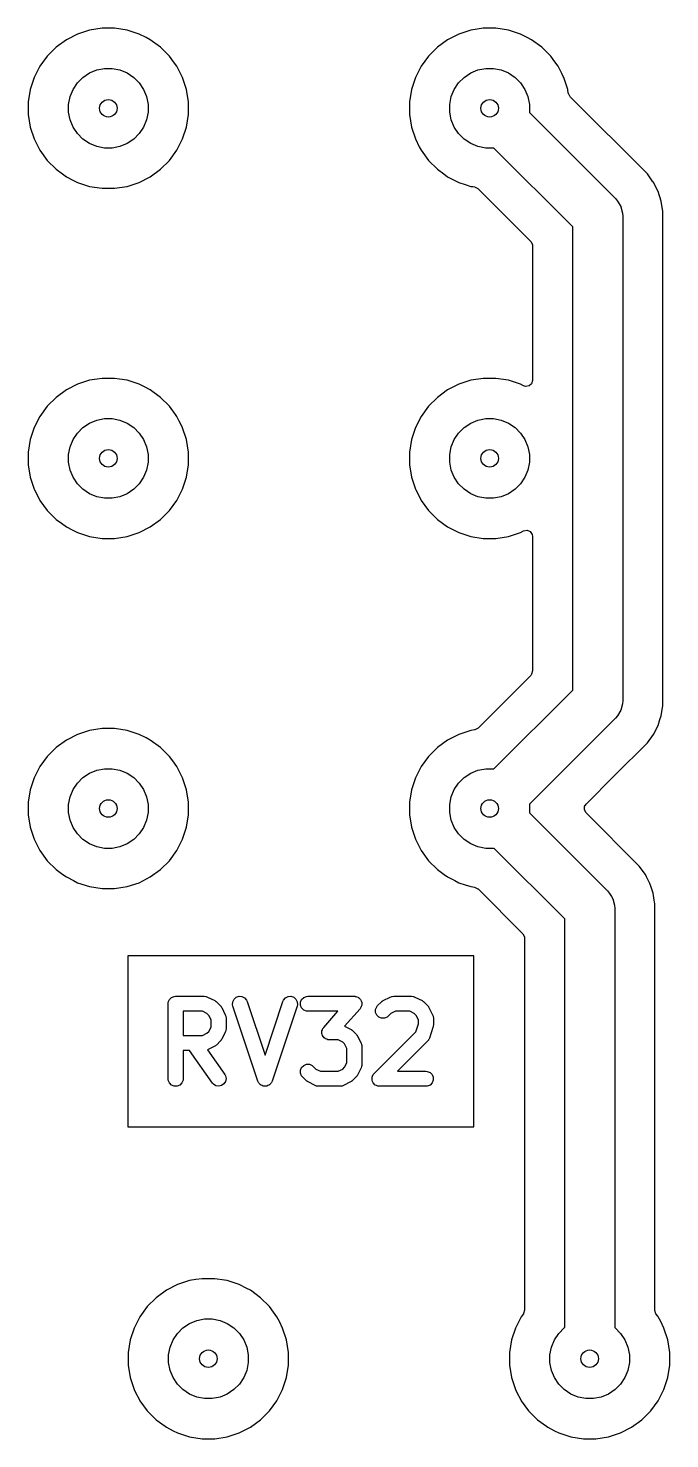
# Model space of a CAD drawing. Extents: x 20 to 124, y -124 to -20.
# Drawn here: x 47.59 to 60.41, y -77.85 to -49.65 of the extents above; entities that cross this region are included whole.
import ezdxf

# ---------------------------------------------------------------- set-up
doc = ezdxf.new("R2010")
doc.units = 0
doc.layers.add('BLACK', color=7, linetype='CONTINUOUS')
doc.layers.add('WHITE', color=7, linetype='CONTINUOUS')

msp = doc.modelspace()

# ---------------------------------------------------------------- linework, layer by layer
at = {"layer": 'BLACK', "linetype": 'CONTINUOUS'}
for p, q in [((48.351151, -49.881132), (48.14735, -50.029201)), ((48.575616, -49.76676), (48.351151, -49.881132)), ((48.815214, -49.68891), (48.575616, -49.76676)), ((48.939626, -49.669205), (48.815214, -49.68891)), ((49.064038, -49.6495), (48.939626, -49.669205)), ((49.315962, -49.6495), (49.064038, -49.6495)), ((49.564779, -49.688909), (49.315962, -49.6495)), ((49.564785, -49.68891), (49.564779, -49.688909)), ((49.804383, -49.76676), (49.564785, -49.68891)), ((49.943507, -49.837648), (49.804383, -49.76676)), ((50.028845, -49.88113), (49.943507, -49.837648)), ((50.028847, -49.881131), (50.028845, -49.88113)), ((50.028848, -49.881132), (50.028847, -49.881131)), ((50.232649, -50.029201), (50.028848, -49.881132)), ((55.971151, -49.881132), (55.76735, -50.029201)), ((56.195616, -49.76676), (55.971151, -49.881132)), ((56.435214, -49.68891), (56.195616, -49.76676)), ((56.559626, -49.669205), (56.435214, -49.68891)), ((56.684038, -49.6495), (56.559626, -49.669205)), ((56.935962, -49.6495), (56.684038, -49.6495)), ((57.184779, -49.688909), (56.935962, -49.6495)), ((57.184785, -49.68891), (57.184779, -49.688909)), ((57.424383, -49.76676), (57.184785, -49.68891)), ((57.563507, -49.837648), (57.424383, -49.76676)), ((57.648845, -49.88113), (57.563507, -49.837648)), ((57.648847, -49.881131), (57.648845, -49.88113)), ((57.648848, -49.881132), (57.648847, -49.881131)), ((57.852649, -50.029201), (57.648848, -49.881132)), ((48.147345, -50.029205), (47.969205, -50.207345)), ((48.14735, -50.029201), (48.147345, -50.029205)), ((50.232654, -50.029205), (50.232649, -50.029201)), ((50.410794, -50.207345), (50.232654, -50.029205)), ((55.767345, -50.029205), (55.589205, -50.207345)), ((55.76735, -50.029201), (55.767345, -50.029205)), ((57.852654, -50.029205), (57.852649, -50.029201)), ((58.030794, -50.207345), (57.852654, -50.029205)), ((47.821132, -50.411151), (47.70676, -50.635616)), ((47.969201, -50.20735), (47.821132, -50.411151)), ((47.969205, -50.207345), (47.969201, -50.20735)), ((48.957772, -50.484448), (49.111586, -50.453852)), ((49.111586, -50.453852), (49.268414, -50.453852)), ((49.268414, -50.453852), (49.422228, -50.484448)), ((50.410798, -50.20735), (50.410794, -50.207345)), ((50.493025, -50.320527), (50.410798, -50.20735)), ((50.55887, -50.411155), (50.493025, -50.320527)), ((50.631747, -50.554184), (50.55887, -50.411155)), ((55.441132, -50.411151), (55.32676, -50.635616)), ((55.589201, -50.20735), (55.441132, -50.411151)), ((55.589205, -50.207345), (55.589201, -50.20735)), ((56.577772, -50.484448), (56.731586, -50.453852)), ((56.731586, -50.453852), (56.888414, -50.453852)), ((56.888414, -50.453852), (57.042228, -50.484448)), ((58.030798, -50.20735), (58.030794, -50.207345)), ((58.113025, -50.320527), (58.030798, -50.20735)), ((58.17887, -50.411155), (58.113025, -50.320527)), ((58.251747, -50.554184), (58.17887, -50.411155)), ((47.70676, -50.635616), (47.62891, -50.875214)), ((48.484463, -50.872883), (48.571592, -50.742485)), ((48.571592, -50.742485), (48.682485, -50.631592)), ((48.682485, -50.631592), (48.812883, -50.544463)), ((48.812883, -50.544463), (48.957772, -50.484448)), ((49.422228, -50.484448), (49.567117, -50.544463)), ((49.567117, -50.544463), (49.697515, -50.631592)), ((49.697515, -50.631592), (49.808408, -50.742485)), ((49.808408, -50.742485), (49.895537, -50.872883)), ((50.673239, -50.635616), (50.631747, -50.554184)), ((50.673239, -50.635618), (50.673239, -50.635616)), ((50.673241, -50.635621), (50.673239, -50.635618)), ((50.75109, -50.875215), (50.673241, -50.635621)), ((55.32676, -50.635616), (55.24891, -50.875214)), ((56.104463, -50.872883), (56.191592, -50.742485)), ((56.191592, -50.742485), (56.302485, -50.631592)), ((56.302485, -50.631592), (56.432883, -50.544463)), ((56.432883, -50.544463), (56.577772, -50.484448)), ((57.042228, -50.484448), (57.187117, -50.544463)), ((57.187117, -50.544463), (57.317515, -50.631592)), ((57.317515, -50.631592), (57.428408, -50.742485)), ((57.428408, -50.742485), (57.515537, -50.872883)), ((58.28103, -50.611655), (58.251747, -50.554184)), ((58.293239, -50.635616), (58.28103, -50.611655)), ((58.293239, -50.635618), (58.293239, -50.635616)), ((58.293241, -50.635621), (58.293239, -50.635618)), ((58.324959, -50.733239), (58.293241, -50.635621)), ((58.37109, -50.875214), (58.324959, -50.733239)), ((47.62891, -50.875214), (47.5895, -51.124038)), ((48.393852, -51.171586), (48.424448, -51.017772)), ((48.424448, -51.017772), (48.484463, -50.872883)), ((49.895537, -50.872883), (49.955552, -51.017772)), ((49.955552, -51.017772), (49.986148, -51.171586)), ((50.7905, -51.124038), (50.75109, -50.875215)), ((55.24891, -50.875214), (55.2095, -51.124038)), ((56.013852, -51.171586), (56.044448, -51.017772)), ((56.044448, -51.017772), (56.104463, -50.872883)), ((57.515537, -50.872883), (57.575552, -51.017772)), ((57.575552, -51.017772), (57.606148, -51.171586)), ((58.382983, -50.950306), (58.37109, -50.875214)), ((58.38429, -50.957267), (58.382983, -50.950306)), ((58.417775, -51.01859), (58.38429, -50.957267)), ((59.962471, -52.563286), (58.417775, -51.01859)), ((47.5895, -51.124038), (47.5895, -51.375961)), ((48.393852, -51.328414), (48.393852, -51.171586)), ((49.986148, -51.171586), (49.986148, -51.328414)), ((50.7905, -51.375962), (50.7905, -51.124038)), ((55.2095, -51.124038), (55.2095, -51.375961)), ((56.013852, -51.328414), (56.013852, -51.171586)), ((57.606148, -51.171586), (57.606148, -51.328414)), ((47.5895, -51.375961), (47.62891, -51.624785)), ((48.424448, -51.482228), (48.393852, -51.328414)), ((48.484463, -51.627117), (48.424448, -51.482228)), ((49.955552, -51.482228), (49.895537, -51.627117)), ((49.986148, -51.328414), (49.955552, -51.482228)), ((50.75109, -51.624785), (50.7905, -51.375962)), ((55.2095, -51.375961), (55.24891, -51.624785)), ((56.044448, -51.482228), (56.013852, -51.328414)), ((56.104463, -51.627117), (56.044448, -51.482228)), ((57.606148, -51.328414), (57.604384, -51.337278)), ((57.604384, -51.337278), (59.324053, -53.056946)), ((47.62891, -51.624785), (47.70676, -51.864383)), ((47.70676, -51.864383), (47.785413, -52.018747)), ((48.571592, -51.757515), (48.484463, -51.627117)), ((48.682485, -51.868408), (48.571592, -51.757515)), ((48.812883, -51.955537), (48.682485, -51.868408)), ((49.697515, -51.868408), (49.567117, -51.955537)), ((49.808408, -51.757515), (49.697515, -51.868408)), ((49.895537, -51.627117), (49.808408, -51.757515)), ((50.55887, -52.088845), (50.673241, -51.864379)), ((50.673241, -51.864379), (50.75109, -51.624785)), ((55.24891, -51.624785), (55.32676, -51.864383)), ((55.32676, -51.864383), (55.405413, -52.018747)), ((56.191592, -51.757515), (56.104463, -51.627117)), ((56.302485, -51.868408), (56.191592, -51.757515)), ((56.432883, -51.955537), (56.302485, -51.868408)), ((47.785413, -52.018747), (47.820395, -52.087403)), ((47.820395, -52.087403), (47.821132, -52.088848)), ((47.821132, -52.088848), (47.969201, -52.292649)), ((48.957772, -52.015552), (48.812883, -51.955537)), ((49.111586, -52.046148), (48.957772, -52.015552)), ((49.268414, -52.046148), (49.111586, -52.046148)), ((49.422228, -52.015552), (49.268414, -52.046148)), ((49.567117, -51.955537), (49.422228, -52.015552)), ((50.410793, -52.292656), (50.55887, -52.088845)), ((55.405413, -52.018747), (55.440395, -52.087403)), ((55.440395, -52.087403), (55.441132, -52.088848)), ((55.441132, -52.088848), (55.589201, -52.292649)), ((56.577772, -52.015552), (56.432883, -51.955537)), ((56.731586, -52.046148), (56.577772, -52.015552)), ((56.888414, -52.046148), (56.731586, -52.046148)), ((56.897278, -52.044384), (56.888414, -52.046148)), ((58.4705, -53.617606), (56.897278, -52.044384)), ((47.969201, -52.292649), (47.969205, -52.292654)), ((47.969205, -52.292654), (48.147345, -52.470794)), ((50.232656, -52.470793), (50.410793, -52.292656)), ((55.589201, -52.292649), (55.589205, -52.292654)), ((55.589205, -52.292654), (55.767345, -52.470794)), ((48.147345, -52.470794), (48.14735, -52.470798)), ((48.14735, -52.470798), (48.274643, -52.563281)), ((48.274643, -52.563281), (48.351155, -52.61887)), ((48.351155, -52.61887), (48.494184, -52.691747)), ((48.494184, -52.691747), (48.575616, -52.733239)), ((48.575616, -52.733239), (48.575618, -52.733239)), ((48.575618, -52.733239), (48.575621, -52.733241)), ((48.575621, -52.733241), (48.815215, -52.81109)), ((49.564785, -52.81109), (49.804379, -52.733241)), ((49.804379, -52.733241), (50.028845, -52.61887)), ((50.028845, -52.61887), (50.232656, -52.470793)), ((55.767345, -52.470794), (55.76735, -52.470798)), ((55.76735, -52.470798), (55.894643, -52.563281)), ((55.894643, -52.563281), (55.971155, -52.61887)), ((55.971155, -52.61887), (56.114184, -52.691747)), ((56.114184, -52.691747), (56.195616, -52.733239)), ((56.195616, -52.733239), (56.195618, -52.733239)), ((56.195618, -52.733239), (56.195621, -52.733241)), ((56.195621, -52.733241), (56.324049, -52.77497)), ((60.075056, -52.718249), (59.962471, -52.563286)), ((60.082787, -52.72889), (60.075056, -52.718249)), ((60.12467, -52.81109), (60.082787, -52.72889)), ((48.815215, -52.81109), (49.064038, -52.8505)), ((49.064038, -52.8505), (49.064039, -52.8505)), ((49.064039, -52.8505), (49.315961, -52.8505)), ((49.315961, -52.8505), (49.315962, -52.8505)), ((49.315962, -52.8505), (49.564785, -52.81109)), ((56.324049, -52.77497), (56.435214, -52.81109)), ((56.435214, -52.81109), (56.474439, -52.817302)), ((56.474439, -52.817302), (56.510306, -52.822983)), ((56.510306, -52.822983), (56.573441, -52.852912)), ((56.573441, -52.852912), (56.57859, -52.857775)), ((56.57859, -52.857775), (57.633681, -53.912866)), ((60.175718, -52.911276), (60.12467, -52.81109)), ((60.238977, -53.105965), (60.175718, -52.911276)), ((59.324053, -53.056946), (59.367168, -53.10611)), ((59.367168, -53.10611), (59.367177, -53.106119)), ((59.367177, -53.106119), (59.43091, -53.216508)), ((59.43091, -53.216508), (59.43244, -53.219158)), ((59.43244, -53.219158), (59.466223, -53.345237)), ((60.265399, -53.272785), (60.238977, -53.105965)), ((60.271, -53.308148), (60.265399, -53.272785)), ((59.466223, -53.345237), (59.466223, -53.345252)), ((59.466223, -53.345252), (59.4705, -53.4105)), ((59.4705, -53.4105), (59.4705, -63.0895)), ((60.271, -55.161655), (60.271, -53.308148)), ((58.4705, -62.882393), (58.4705, -53.617606)), ((57.633681, -53.912866), (57.667166, -53.974189)), ((57.667166, -53.974189), (57.67, -54.000547)), ((57.67, -54.000547), (57.67, -56.689559)), ((60.271, -55.611655), (60.271, -55.161655)), ((60.271, -58.124038), (60.271, -55.611655)), ((48.968076, -56.664699), (48.815214, -56.68891)), ((49.064038, -56.6495), (48.968076, -56.664699)), ((49.315962, -56.6495), (49.064038, -56.6495)), ((49.41193, -56.6647), (49.315962, -56.6495)), ((49.564785, -56.68891), (49.41193, -56.6647)), ((56.588076, -56.664699), (56.435214, -56.68891)), ((56.684038, -56.6495), (56.588076, -56.664699)), ((56.935962, -56.6495), (56.684038, -56.6495)), ((57.184785, -56.68891), (56.935962, -56.6495)), ((48.351151, -56.881132), (48.14735, -57.029201)), ((48.575616, -56.76676), (48.351151, -56.881132)), ((48.815214, -56.68891), (48.575616, -56.76676)), ((49.804383, -56.76676), (49.564785, -56.68891)), ((49.913418, -56.822317), (49.804383, -56.76676)), ((50.028845, -56.88113), (49.913418, -56.822317)), ((50.028847, -56.881131), (50.028845, -56.88113)), ((50.028848, -56.881132), (50.028847, -56.881131)), ((50.232649, -57.029201), (50.028848, -56.881132)), ((55.971151, -56.881132), (55.76735, -57.029201)), ((56.195616, -56.76676), (55.971151, -56.881132)), ((56.435214, -56.68891), (56.195616, -56.76676)), ((57.424379, -56.766759), (57.184785, -56.68891)), ((57.424382, -56.76676), (57.424379, -56.766759)), ((57.424383, -56.766761), (57.424382, -56.76676)), ((57.489705, -56.800044), (57.424383, -56.766761)), ((57.528353, -56.812297), (57.489705, -56.800044)), ((57.597511, -56.802353), (57.528353, -56.812297)), ((57.650315, -56.756598), (57.597511, -56.802353)), ((57.67, -56.689559), (57.650315, -56.756598)), ((47.969201, -57.20735), (47.821132, -57.411151)), ((47.969205, -57.207345), (47.969201, -57.20735)), ((48.147345, -57.029205), (47.969205, -57.207345)), ((48.14735, -57.029201), (48.147345, -57.029205)), ((50.232654, -57.029205), (50.232649, -57.029201)), ((50.410794, -57.207345), (50.232654, -57.029205)), ((50.410798, -57.20735), (50.410794, -57.207345)), ((50.530934, -57.372704), (50.410798, -57.20735)), ((55.589201, -57.20735), (55.441132, -57.411151)), ((55.589205, -57.207345), (55.589201, -57.20735)), ((55.767345, -57.029205), (55.589205, -57.207345)), ((55.76735, -57.029201), (55.767345, -57.029205)), ((47.821132, -57.411151), (47.70676, -57.635616)), ((48.812883, -57.544463), (48.957772, -57.484448)), ((48.957772, -57.484448), (49.111586, -57.453852)), ((49.111586, -57.453852), (49.268414, -57.453852)), ((49.268414, -57.453852), (49.422228, -57.484448)), ((49.422228, -57.484448), (49.567117, -57.544463)), ((50.55887, -57.411155), (50.530934, -57.372704)), ((50.608693, -57.508939), (50.55887, -57.411155)), ((50.673239, -57.635616), (50.608693, -57.508939)), ((55.441132, -57.411151), (55.32676, -57.635616)), ((56.432883, -57.544463), (56.577772, -57.484448)), ((56.577772, -57.484448), (56.731586, -57.453852)), ((56.731586, -57.453852), (56.888414, -57.453852)), ((56.888414, -57.453852), (57.042228, -57.484448)), ((57.042228, -57.484448), (57.187117, -57.544463)), ((47.70676, -57.635616), (47.62891, -57.875214)), ((48.484463, -57.872883), (48.571592, -57.742485)), ((48.571592, -57.742485), (48.682485, -57.631592)), ((48.682485, -57.631592), (48.812883, -57.544463)), ((49.567117, -57.544463), (49.697515, -57.631592)), ((49.697515, -57.631592), (49.808408, -57.742485)), ((49.808408, -57.742485), (49.895537, -57.872883)), ((50.673239, -57.635618), (50.673239, -57.635616)), ((50.673241, -57.635621), (50.673239, -57.635618)), ((50.75109, -57.875215), (50.673241, -57.635621)), ((55.32676, -57.635616), (55.24891, -57.875214)), ((56.104463, -57.872883), (56.191592, -57.742485)), ((56.191592, -57.742485), (56.302485, -57.631592)), ((56.302485, -57.631592), (56.432883, -57.544463)), ((57.187117, -57.544463), (57.317515, -57.631592)), ((57.317515, -57.631592), (57.428408, -57.742485)), ((57.428408, -57.742485), (57.515537, -57.872883)), ((47.62891, -57.875214), (47.5895, -58.124038)), ((48.393852, -58.171586), (48.424448, -58.017772)), ((48.424448, -58.017772), (48.484463, -57.872883)), ((49.895537, -57.872883), (49.955552, -58.017772)), ((49.955552, -58.017772), (49.986148, -58.171586)), ((50.7905, -58.124038), (50.75109, -57.875215)), ((55.24891, -57.875214), (55.2095, -58.124038)), ((56.013852, -58.171586), (56.044448, -58.017772)), ((56.044448, -58.017772), (56.104463, -57.872883)), ((57.515537, -57.872883), (57.575552, -58.017772)), ((57.575552, -58.017772), (57.606148, -58.171586)), ((47.5895, -58.124038), (47.5895, -58.375961)), ((47.5895, -58.375961), (47.62891, -58.624785)), ((48.393852, -58.328414), (48.393852, -58.171586)), ((48.424448, -58.482228), (48.393852, -58.328414)), ((49.986148, -58.328414), (49.955552, -58.482228)), ((49.986148, -58.171586), (49.986148, -58.328414)), ((50.75109, -58.624785), (50.7905, -58.375962)), ((50.7905, -58.375962), (50.7905, -58.124038)), ((55.2095, -58.124038), (55.2095, -58.375961)), ((55.2095, -58.375961), (55.24891, -58.624785)), ((56.013852, -58.328414), (56.013852, -58.171586)), ((56.044448, -58.482228), (56.013852, -58.328414)), ((57.606148, -58.328414), (57.575552, -58.482228)), ((57.606148, -58.171586), (57.606148, -58.328414)), ((60.271, -63.191852), (60.271, -58.124038)), ((47.62891, -58.624785), (47.70676, -58.864383)), ((48.484463, -58.627117), (48.424448, -58.482228)), ((48.571592, -58.757515), (48.484463, -58.627117)), ((49.895537, -58.627117), (49.808408, -58.757515)), ((49.955552, -58.482228), (49.895537, -58.627117)), ((50.673241, -58.864379), (50.75109, -58.624785)), ((55.24891, -58.624785), (55.32676, -58.864383)), ((56.104463, -58.627117), (56.044448, -58.482228)), ((56.191592, -58.757515), (56.104463, -58.627117)), ((57.515537, -58.627117), (57.428408, -58.757515)), ((57.575552, -58.482228), (57.515537, -58.627117)), ((47.70676, -58.864383), (47.713899, -58.878393)), ((47.713899, -58.878393), (47.806832, -59.060784)), ((48.682485, -58.868408), (48.571592, -58.757515)), ((48.812883, -58.955537), (48.682485, -58.868408)), ((49.697515, -58.868408), (49.567117, -58.955537)), ((49.808408, -58.757515), (49.697515, -58.868408)), ((50.55887, -59.088845), (50.673241, -58.864379)), ((55.32676, -58.864383), (55.333899, -58.878393)), ((55.333899, -58.878393), (55.426832, -59.060784)), ((56.302485, -58.868408), (56.191592, -58.757515)), ((56.432883, -58.955537), (56.302485, -58.868408)), ((57.317515, -58.868408), (57.187117, -58.955537)), ((57.428408, -58.757515), (57.317515, -58.868408)), ((47.806832, -59.060784), (47.821132, -59.088848)), ((47.821132, -59.088848), (47.969201, -59.292649)), ((48.957772, -59.015552), (48.812883, -58.955537)), ((49.111586, -59.046148), (48.957772, -59.015552)), ((49.268414, -59.046148), (49.111586, -59.046148)), ((49.422228, -59.015552), (49.268414, -59.046148)), ((49.567117, -58.955537), (49.422228, -59.015552)), ((50.410793, -59.292656), (50.55887, -59.088845)), ((55.426832, -59.060784), (55.441132, -59.088848)), ((55.441132, -59.088848), (55.589201, -59.292649)), ((56.577772, -59.015552), (56.432883, -58.955537)), ((56.731586, -59.046148), (56.577772, -59.015552)), ((56.888414, -59.046148), (56.731586, -59.046148)), ((57.042228, -59.015552), (56.888414, -59.046148)), ((57.187117, -58.955537), (57.042228, -59.015552)), ((47.969201, -59.292649), (47.969205, -59.292654)), ((47.969205, -59.292654), (48.147345, -59.470794)), ((48.147345, -59.470794), (48.14735, -59.470798)), ((48.14735, -59.470798), (48.251422, -59.54641)), ((50.028845, -59.61887), (50.232656, -59.470793)), ((50.232656, -59.470793), (50.410793, -59.292656)), ((55.589201, -59.292649), (55.589205, -59.292654)), ((55.589205, -59.292654), (55.767345, -59.470794)), ((55.767345, -59.470794), (55.76735, -59.470798)), ((55.76735, -59.470798), (55.871422, -59.54641)), ((48.251422, -59.54641), (48.351155, -59.61887)), ((48.351155, -59.61887), (48.466586, -59.677685)), ((48.466586, -59.677685), (48.575616, -59.733239)), ((48.575616, -59.733239), (48.575618, -59.733239)), ((48.575618, -59.733239), (48.575621, -59.733241)), ((48.575621, -59.733241), (48.815215, -59.81109)), ((49.564785, -59.81109), (49.804379, -59.733241)), ((49.804379, -59.733241), (50.028845, -59.61887)), ((55.871422, -59.54641), (55.971155, -59.61887)), ((55.971155, -59.61887), (56.086586, -59.677685)), ((56.086586, -59.677685), (56.195616, -59.733239)), ((56.195616, -59.733239), (56.195618, -59.733239)), ((56.195618, -59.733239), (56.195621, -59.733241)), ((56.195621, -59.733241), (56.435215, -59.81109)), ((57.184785, -59.81109), (57.424379, -59.733241)), ((57.424379, -59.733241), (57.489704, -59.699955)), ((57.489704, -59.699955), (57.558373, -59.687059)), ((57.558373, -59.687059), (57.623114, -59.713335)), ((57.623114, -59.713335), (57.663371, -59.770441)), ((57.663371, -59.770441), (57.67, -59.81044)), ((48.815215, -59.81109), (49.064038, -59.8505)), ((49.064038, -59.8505), (49.064039, -59.8505)), ((49.064039, -59.8505), (49.315961, -59.8505)), ((49.315961, -59.8505), (49.315962, -59.8505)), ((49.315962, -59.8505), (49.564785, -59.81109)), ((56.435215, -59.81109), (56.684038, -59.8505)), ((56.684038, -59.8505), (56.684039, -59.8505)), ((56.684039, -59.8505), (56.935961, -59.8505)), ((56.935961, -59.8505), (56.935962, -59.8505)), ((56.935962, -59.8505), (57.184785, -59.81109)), ((57.67, -59.81044), (57.67, -62.499452)), ((57.633681, -62.587133), (56.57859, -63.642223)), ((57.650315, -62.566491), (57.633681, -62.587133)), ((57.67, -62.499452), (57.650315, -62.566491)), ((56.897278, -64.455615), (58.4705, -62.882393)), ((59.466223, -63.154763), (59.43244, -63.280842)), ((59.4705, -63.0895), (59.466223, -63.154747)), ((59.466223, -63.154747), (59.466223, -63.154763)), ((59.324053, -63.443054), (57.604384, -65.162721)), ((59.367168, -63.393889), (59.324053, -63.443054)), ((59.367177, -63.393881), (59.367168, -63.393889)), ((59.43244, -63.280842), (59.367177, -63.393881)), ((60.213936, -63.471103), (60.238977, -63.394034)), ((60.238977, -63.394034), (60.271, -63.191852)), ((48.815214, -63.68891), (48.575616, -63.76676)), ((48.939626, -63.669205), (48.815214, -63.68891)), ((49.064038, -63.6495), (48.939626, -63.669205)), ((49.315962, -63.6495), (49.064038, -63.6495)), ((49.564779, -63.688909), (49.315962, -63.6495)), ((49.564785, -63.68891), (49.564779, -63.688909)), ((49.804383, -63.76676), (49.564785, -63.68891)), ((56.435217, -63.688909), (56.195618, -63.76676)), ((56.510309, -63.677015), (56.435217, -63.688909)), ((56.517267, -63.675708), (56.510309, -63.677015)), ((56.57859, -63.642223), (56.517267, -63.675708)), ((60.082787, -63.77111), (60.17572, -63.588719)), ((60.17572, -63.588719), (60.213936, -63.471103)), ((48.351151, -63.881132), (48.14735, -64.029201)), ((48.575616, -63.76676), (48.351151, -63.881132)), ((49.943507, -63.837648), (49.804383, -63.76676)), ((50.028845, -63.88113), (49.943507, -63.837648)), ((50.028847, -63.881131), (50.028845, -63.88113)), ((50.028848, -63.881132), (50.028847, -63.881131)), ((50.232649, -64.029201), (50.028848, -63.881132)), ((55.971151, -63.881132), (55.76735, -64.029201)), ((56.195618, -63.76676), (55.971151, -63.881132)), ((59.308616, -64.590569), (59.962466, -63.936719)), ((59.962466, -63.936719), (60.082786, -63.771111)), ((60.082786, -63.771111), (60.082787, -63.77111)), ((47.969201, -64.20735), (47.821132, -64.411151)), ((47.969205, -64.207345), (47.969201, -64.20735)), ((48.147345, -64.029205), (47.969205, -64.207345)), ((48.14735, -64.029201), (48.147345, -64.029205)), ((50.232654, -64.029205), (50.232649, -64.029201)), ((50.410794, -64.207345), (50.232654, -64.029205)), ((50.410798, -64.20735), (50.410794, -64.207345)), ((50.476926, -64.298368), (50.410798, -64.20735)), ((55.589201, -64.20735), (55.441132, -64.411151)), ((55.589205, -64.207345), (55.589201, -64.20735)), ((55.767345, -64.029205), (55.589205, -64.207345)), ((55.76735, -64.029201), (55.767345, -64.029205)), ((47.821132, -64.411151), (47.70676, -64.635616)), ((48.682485, -64.631592), (48.812883, -64.544463)), ((48.812883, -64.544463), (48.957772, -64.484448)), ((48.957772, -64.484448), (49.111586, -64.453852)), ((49.111586, -64.453852), (49.268414, -64.453852)), ((49.268414, -64.453852), (49.422228, -64.484448)), ((49.422228, -64.484448), (49.567117, -64.544463)), ((49.567117, -64.544463), (49.697515, -64.631592)), ((50.55887, -64.411155), (50.476926, -64.298368)), ((50.631747, -64.554184), (50.55887, -64.411155)), ((50.673239, -64.635616), (50.631747, -64.554184)), ((55.441132, -64.411151), (55.32676, -64.635616)), ((56.302485, -64.631592), (56.432883, -64.544463)), ((56.432883, -64.544463), (56.577772, -64.484448)), ((56.577772, -64.484448), (56.731586, -64.453852)), ((56.731586, -64.453852), (56.888414, -64.453852)), ((56.888414, -64.453852), (56.897278, -64.455615)), ((47.70676, -64.635616), (47.62891, -64.875214)), ((48.484463, -64.872883), (48.571592, -64.742485)), ((48.571592, -64.742485), (48.682485, -64.631592)), ((49.697515, -64.631592), (49.808408, -64.742485)), ((49.808408, -64.742485), (49.895537, -64.872883)), ((50.673239, -64.635618), (50.673239, -64.635616)), ((50.673241, -64.635621), (50.673239, -64.635618)), ((50.75109, -64.875215), (50.673241, -64.635621)), ((55.32676, -64.635616), (55.24891, -64.875214)), ((56.104463, -64.872883), (56.191592, -64.742485)), ((56.191592, -64.742485), (56.302485, -64.631592)), ((58.736866, -65.162319), (59.308616, -64.590569)), ((47.62891, -64.875214), (47.5895, -65.124038)), ((47.5895, -65.124038), (47.5895, -65.375961)), ((48.393852, -65.171586), (48.424448, -65.017772)), ((48.424448, -65.017772), (48.484463, -64.872883)), ((49.895537, -64.872883), (49.955552, -65.017772)), ((49.955552, -65.017772), (49.986148, -65.171586)), ((50.7905, -65.124038), (50.75109, -64.875215)), ((50.7905, -65.375962), (50.7905, -65.124038)), ((55.24891, -64.875214), (55.2095, -65.124038)), ((55.2095, -65.124038), (55.2095, -65.375961)), ((56.013852, -65.171586), (56.044448, -65.017772)), ((56.044448, -65.017772), (56.104463, -64.872883)), ((47.5895, -65.375961), (47.62891, -65.624785)), ((48.393852, -65.328414), (48.393852, -65.171586)), ((48.424448, -65.482228), (48.393852, -65.328414)), ((49.986148, -65.328414), (49.955552, -65.482228)), ((49.986148, -65.171586), (49.986148, -65.328414)), ((50.75109, -65.624785), (50.7905, -65.375962)), ((55.2095, -65.375961), (55.24891, -65.624785)), ((56.013852, -65.328414), (56.013852, -65.171586)), ((56.044448, -65.482228), (56.013852, -65.328414)), ((57.604384, -65.162721), (57.606148, -65.171586)), ((57.606148, -65.328414), (57.604384, -65.337278)), ((57.604384, -65.337278), (59.163553, -66.896447)), ((57.606148, -65.171586), (57.606148, -65.328414)), ((58.703381, -65.276358), (58.708365, -65.206666)), ((58.736866, -65.337681), (58.703381, -65.276358)), ((58.708365, -65.206666), (58.736866, -65.162319)), ((59.801966, -66.402781), (58.736866, -65.337681)), ((47.62891, -65.624785), (47.70676, -65.864383)), ((48.484463, -65.627117), (48.424448, -65.482228)), ((48.571592, -65.757515), (48.484463, -65.627117)), ((49.895537, -65.627117), (49.808408, -65.757515)), ((49.955552, -65.482228), (49.895537, -65.627117)), ((50.673241, -65.864379), (50.75109, -65.624785)), ((55.24891, -65.624785), (55.32676, -65.864383)), ((56.104463, -65.627117), (56.044448, -65.482228)), ((56.191592, -65.757515), (56.104463, -65.627117)), ((47.70676, -65.864383), (47.821132, -66.088848)), ((48.682485, -65.868408), (48.571592, -65.757515)), ((48.812883, -65.955537), (48.682485, -65.868408)), ((48.957772, -66.015552), (48.812883, -65.955537)), ((49.567117, -65.955537), (49.422228, -66.015552)), ((49.697515, -65.868408), (49.567117, -65.955537)), ((49.808408, -65.757515), (49.697515, -65.868408)), ((50.55887, -66.088845), (50.673241, -65.864379)), ((55.32676, -65.864383), (55.441132, -66.088848)), ((56.302485, -65.868408), (56.191592, -65.757515)), ((56.432883, -65.955537), (56.302485, -65.868408)), ((56.577772, -66.015552), (56.432883, -65.955537)), ((47.821132, -66.088848), (47.969201, -66.292649)), ((49.111586, -66.046148), (48.957772, -66.015552)), ((49.268414, -66.046148), (49.111586, -66.046148)), ((49.422228, -66.015552), (49.268414, -66.046148)), ((50.410793, -66.292656), (50.55887, -66.088845)), ((55.441132, -66.088848), (55.589201, -66.292649)), ((56.731586, -66.046148), (56.577772, -66.015552)), ((56.888414, -66.046148), (56.731586, -66.046148)), ((56.897278, -66.044384), (56.888414, -66.046148)), ((58.31, -67.457106), (56.897278, -66.044384)), ((47.969201, -66.292649), (47.969205, -66.292654)), ((47.969205, -66.292654), (48.147345, -66.470794)), ((48.147345, -66.470794), (48.14735, -66.470798)), ((48.14735, -66.470798), (48.281678, -66.568392)), ((50.028845, -66.61887), (50.232656, -66.470793)), ((50.232656, -66.470793), (50.410793, -66.292656)), ((55.589201, -66.292649), (55.589205, -66.292654)), ((55.589205, -66.292654), (55.767345, -66.470794)), ((55.767345, -66.470794), (55.76735, -66.470798)), ((55.76735, -66.470798), (55.901678, -66.568392)), ((59.922287, -66.568389), (59.801966, -66.402781)), ((48.281678, -66.568392), (48.351155, -66.61887)), ((48.351155, -66.61887), (48.494184, -66.691747)), ((48.494184, -66.691747), (48.575616, -66.733239)), ((48.575616, -66.733239), (48.575618, -66.733239)), ((48.575618, -66.733239), (48.575621, -66.733241)), ((48.575621, -66.733241), (48.815215, -66.81109)), ((48.815215, -66.81109), (49.064038, -66.8505)), ((49.315962, -66.8505), (49.564785, -66.81109)), ((49.564785, -66.81109), (49.804379, -66.733241)), ((49.804379, -66.733241), (50.028845, -66.61887)), ((55.901678, -66.568392), (55.971155, -66.61887)), ((55.971155, -66.61887), (56.114184, -66.691747)), ((56.114184, -66.691747), (56.195616, -66.733239)), ((56.195616, -66.733239), (56.195618, -66.733239)), ((56.195618, -66.733239), (56.195621, -66.733241)), ((56.195621, -66.733241), (56.324049, -66.77497)), ((56.324049, -66.77497), (56.435214, -66.81109)), ((56.435214, -66.81109), (56.474439, -66.817302)), ((56.474439, -66.817302), (56.510306, -66.822983)), ((56.510306, -66.822983), (56.573441, -66.852912)), ((59.948006, -66.618867), (59.922287, -66.568389)), ((59.948007, -66.618869), (59.948006, -66.618867)), ((59.948008, -66.61887), (59.948007, -66.618869)), ((60.015218, -66.750776), (59.948008, -66.61887)), ((60.015218, -66.750778), (60.015218, -66.750776)), ((60.01522, -66.750781), (60.015218, -66.750778)), ((60.038454, -66.822287), (60.01522, -66.750781)), ((60.078477, -66.945465), (60.038454, -66.822287)), ((49.064038, -66.8505), (49.064039, -66.8505)), ((49.064039, -66.8505), (49.315961, -66.8505)), ((49.315961, -66.8505), (49.315962, -66.8505)), ((56.573441, -66.852912), (56.57859, -66.857775)), ((56.57859, -66.857775), (57.473181, -67.752366)), ((59.163553, -66.896447), (59.206668, -66.94561)), ((59.206668, -66.94561), (59.206677, -66.945619)), ((59.206677, -66.945619), (59.244136, -67.0105)), ((59.244136, -67.0105), (59.27194, -67.058658)), ((59.27194, -67.058658), (59.305723, -67.184737)), ((60.100259, -67.082989), (60.078477, -66.945465)), ((60.10638, -67.121634), (60.100259, -67.082989)), ((59.305723, -67.184737), (59.305723, -67.184752)), ((59.305723, -67.184752), (59.31, -67.25)), ((59.31, -67.25), (59.31, -75.62657)), ((60.10638, -67.121636), (60.10638, -67.121634)), ((60.1105, -67.147646), (60.10638, -67.121636)), ((60.1105, -69.330553), (60.1105, -67.147646)), ((58.31, -75.62657), (58.31, -67.457106)), ((57.473181, -67.752366), (57.506666, -67.813689)), ((57.506666, -67.813689), (57.5095, -67.840047)), ((57.5095, -67.840047), (57.5095, -75.276761)), ((56.492939, -68.196103), (49.580214, -68.196103)), ((49.580214, -68.196103), (49.580214, -71.611655)), ((56.492939, -71.611655), (56.492939, -68.196103)), ((50.388596, -69.124064), (50.410994, -69.069992)), ((50.410994, -69.069992), (50.452378, -69.028608)), ((50.452378, -69.028608), (50.50645, -69.00621)), ((50.50645, -69.00621), (50.535714, -69.003328)), ((50.535714, -69.003328), (51.107143, -69.003328)), ((51.107143, -69.003328), (51.136407, -69.00621)), ((51.136407, -69.00621), (51.141387, -69.008273)), ((51.141387, -69.008273), (51.146762, -69.008655)), ((51.146762, -69.008655), (51.174225, -69.019164)), ((51.174225, -69.019164), (51.317082, -69.090593)), ((51.317082, -69.090593), (51.329677, -69.098521)), ((51.676756, -69.113708), (51.70293, -69.061361)), ((51.70293, -69.061361), (51.747144, -69.023014)), ((51.747144, -69.023014), (51.802668, -69.004506)), ((51.802668, -69.004506), (51.861049, -69.008655)), ((51.861049, -69.008655), (51.913396, -69.034829)), ((51.913396, -69.034829), (51.951743, -69.079043)), ((51.951743, -69.079043), (51.963731, -69.105894)), ((52.679127, -69.105894), (52.691115, -69.079043)), ((52.691115, -69.079043), (52.729462, -69.034828)), ((52.729462, -69.034828), (52.78181, -69.008655)), ((52.78181, -69.008655), (52.84019, -69.004505)), ((52.84019, -69.004505), (52.895714, -69.023014)), ((52.895714, -69.023014), (52.939928, -69.061361)), ((52.939928, -69.061361), (52.966102, -69.113708)), ((53.031453, -69.124064), (53.053851, -69.069992)), ((53.053851, -69.069992), (53.095235, -69.028608)), ((53.095235, -69.028608), (53.149307, -69.00621)), ((53.149307, -69.00621), (53.178571, -69.003328)), ((53.178571, -69.003328), (54.107143, -69.003328)), ((54.107143, -69.003328), (54.12262, -69.004852)), ((54.12262, -69.004852), (54.126555, -69.00459)), ((54.126555, -69.00459), (54.129265, -69.005506)), ((54.129265, -69.005506), (54.136407, -69.00621)), ((54.136407, -69.00621), (54.158921, -69.015536)), ((54.158921, -69.015536), (54.181997, -69.02334)), ((54.181997, -69.02334), (54.185804, -69.026671)), ((54.185804, -69.026671), (54.190479, -69.028608)), ((54.190479, -69.028608), (54.207708, -69.045837)), ((54.207708, -69.045837), (54.226044, -69.061881)), ((54.226044, -69.061881), (54.228286, -69.066415)), ((54.228286, -69.066415), (54.231863, -69.069992)), ((54.231863, -69.069992), (54.241189, -69.092508)), ((54.670325, -69.098519), (54.682917, -69.090593)), ((54.682917, -69.090593), (54.825775, -69.019164)), ((54.825775, -69.019164), (54.853238, -69.008654)), ((54.853238, -69.008654), (54.858615, -69.008271)), ((54.858615, -69.008271), (54.863593, -69.00621)), ((54.863593, -69.00621), (54.892857, -69.003328)), ((54.892857, -69.003328), (55.249999, -69.003328)), ((55.249999, -69.003328), (55.279263, -69.00621)), ((55.279263, -69.00621), (55.28424, -69.008271)), ((55.28424, -69.008271), (55.289618, -69.008654)), ((55.289618, -69.008654), (55.317081, -69.019164)), ((55.317081, -69.019164), (55.459939, -69.090593)), ((55.459939, -69.090593), (55.472532, -69.09852)), ((50.385714, -69.153328), (50.388596, -69.124064)), ((50.385714, -70.653328), (50.385714, -69.153328)), ((51.071733, -69.303328), (50.685714, -69.303328)), ((50.685714, -69.303328), (50.685714, -69.789042)), ((51.161147, -69.348035), (51.071733, -69.303328)), ((51.198151, -69.385039), (51.161147, -69.348035)), ((51.329677, -69.098521), (51.333334, -69.100036)), ((51.333334, -69.100036), (51.337451, -69.103415)), ((51.337451, -69.103415), (51.341968, -69.106258)), ((51.341968, -69.106258), (51.344565, -69.109252)), ((51.344565, -69.109252), (51.356065, -69.11869)), ((51.356065, -69.11869), (51.427494, -69.190118)), ((51.427494, -69.190118), (51.436936, -69.201623)), ((51.436936, -69.201623), (51.439928, -69.204218)), ((51.439928, -69.204218), (51.442767, -69.208728)), ((51.442767, -69.208728), (51.446149, -69.212849)), ((51.446149, -69.212849), (51.447664, -69.216508)), ((51.447664, -69.216508), (51.455593, -69.229103)), ((51.455593, -69.229103), (51.527021, -69.371961)), ((51.527021, -69.371961), (51.537531, -69.399424)), ((51.672607, -69.172089), (51.676756, -69.113708)), ((51.679127, -69.200762), (51.672607, -69.172089)), ((52.179127, -70.700762), (51.679127, -69.200762)), ((51.963731, -69.105894), (52.321429, -70.178986)), ((52.321429, -70.178986), (52.679127, -69.105894)), ((52.963732, -69.200762), (52.463731, -70.700762)), ((52.970252, -69.172088), (52.963732, -69.200762)), ((52.966102, -69.113708), (52.970252, -69.172088)), ((53.031453, -69.182592), (53.031453, -69.124064)), ((53.053851, -69.236664), (53.031453, -69.182592)), ((53.095235, -69.278048), (53.053851, -69.236664)), ((53.149307, -69.300446), (53.095235, -69.278048)), ((53.178571, -69.303328), (53.149307, -69.300446)), ((53.776578, -69.303328), (53.178571, -69.303328)), ((53.494256, -69.625981), (53.776578, -69.303328)), ((54.220029, -69.252104), (53.913095, -69.602886)), ((54.229072, -69.239454), (54.220029, -69.252104)), ((54.231863, -69.236664), (54.229072, -69.239454)), ((54.232958, -69.234019), (54.231863, -69.236664)), ((54.237131, -69.228183), (54.232958, -69.234019)), ((54.244936, -69.205103), (54.237131, -69.228183)), ((54.241189, -69.092508), (54.251988, -69.114344)), ((54.254261, -69.182592), (54.244936, -69.205103)), ((54.251988, -69.114344), (54.252324, -69.119388)), ((54.252324, -69.119388), (54.254261, -69.124064)), ((54.254261, -69.124064), (54.254261, -69.148439)), ((54.254261, -69.148439), (54.255881, -69.17274)), ((54.255881, -69.17274), (54.254261, -69.17753)), ((54.254261, -69.17753), (54.254261, -69.182592)), ((54.531453, -69.266922), (54.55385, -69.21285)), ((54.531453, -69.325448), (54.531453, -69.266922)), ((54.55385, -69.37952), (54.531453, -69.325448)), ((54.55385, -69.21285), (54.572505, -69.190119)), ((54.572505, -69.190119), (54.643933, -69.118691)), ((54.643933, -69.118691), (54.655435, -69.10925)), ((54.655435, -69.10925), (54.658031, -69.106258)), ((54.658031, -69.106258), (54.66254, -69.103419)), ((54.66254, -69.103419), (54.666663, -69.100036)), ((54.666663, -69.100036), (54.670325, -69.098519)), ((54.838853, -69.348035), (54.784637, -69.402251)), ((54.928267, -69.303328), (54.838853, -69.348035)), ((55.214589, -69.303328), (54.928267, -69.303328)), ((55.304003, -69.348035), (55.214589, -69.303328)), ((55.341007, -69.385039), (55.304003, -69.348035)), ((55.472532, -69.09852), (55.476192, -69.100036)), ((55.476192, -69.100036), (55.480311, -69.103417)), ((55.480311, -69.103417), (55.484825, -69.106258)), ((55.484825, -69.106258), (55.487421, -69.109251)), ((55.487421, -69.109251), (55.498923, -69.118691)), ((55.498923, -69.118691), (55.570351, -69.190119)), ((55.570351, -69.190119), (55.579791, -69.201621)), ((55.579791, -69.201621), (55.582784, -69.204217)), ((55.582784, -69.204217), (55.585622, -69.208726)), ((55.585622, -69.208726), (55.589006, -69.212849)), ((55.589006, -69.212849), (55.590522, -69.216511)), ((55.590522, -69.216511), (55.598449, -69.229103)), ((55.598449, -69.229103), (55.669878, -69.371959)), ((55.669878, -69.371959), (55.680387, -69.399423)), ((60.1105, -75.276761), (60.1105, -69.330553)), ((51.19815, -69.707331), (51.242857, -69.617918)), ((51.242857, -69.474451), (51.198151, -69.385039)), ((51.242857, -69.617918), (51.242857, -69.474451)), ((51.537531, -69.399424), (51.537912, -69.404799)), ((51.537912, -69.404799), (51.539975, -69.409778)), ((51.539975, -69.409778), (51.542857, -69.439042)), ((51.542857, -69.653328), (51.539975, -69.682592)), ((51.542857, -69.439042), (51.542857, -69.653328)), ((53.469348, -69.672984), (53.477155, -69.649903)), ((53.477155, -69.649903), (53.481326, -69.644066)), ((53.481326, -69.644066), (53.482423, -69.641421)), ((53.482423, -69.641421), (53.485212, -69.638631)), ((53.485212, -69.638631), (53.494256, -69.625981)), ((53.913095, -69.602886), (54.031368, -69.662021)), ((54.595236, -69.420906), (54.55385, -69.37952)), ((54.649308, -69.443303), (54.595236, -69.420906)), ((54.707834, -69.443303), (54.649308, -69.443303)), ((54.761906, -69.420906), (54.707834, -69.443303)), ((54.784637, -69.402251), (54.761906, -69.420906)), ((55.33318, -69.715157), (55.385714, -69.557559)), ((55.385714, -69.474452), (55.341007, -69.385039)), ((55.385714, -69.557559), (55.385714, -69.474452)), ((55.678016, -69.629335), (55.606587, -69.84362)), ((55.681315, -69.614825), (55.678016, -69.629335)), ((55.680387, -69.399423), (55.680768, -69.404797)), ((55.680768, -69.404797), (55.682832, -69.409778)), ((55.682832, -69.611164), (55.681315, -69.614825)), ((55.682832, -69.409778), (55.685714, -69.439042)), ((55.683354, -69.605855), (55.682832, -69.611164)), ((55.684536, -69.600661), (55.683354, -69.605855)), ((55.685714, -69.5819), (55.684255, -69.596711)), ((55.684255, -69.596711), (55.684536, -69.600661)), ((55.685714, -69.439042), (55.685714, -69.5819)), ((50.685714, -69.789042), (51.071733, -69.789042)), ((51.071733, -69.789042), (51.161145, -69.744336)), ((51.161145, -69.744336), (51.19815, -69.707331)), ((51.427495, -69.902251), (51.356066, -69.97368)), ((51.436936, -69.890746), (51.427495, -69.902251)), ((51.439928, -69.888152), (51.436936, -69.890746)), ((51.442766, -69.883642), (51.439928, -69.888152)), ((51.44615, -69.87952), (51.442766, -69.883642)), ((51.447666, -69.875858), (51.44615, -69.87952)), ((51.455593, -69.863267), (51.447666, -69.875858)), ((51.527021, -69.720409), (51.455593, -69.863267)), ((51.537531, -69.692946), (51.527021, -69.720409)), ((51.537912, -69.68757), (51.537531, -69.692946)), ((51.539975, -69.682592), (51.537912, -69.68757)), ((53.458404, -69.705345), (53.460025, -69.700552)), ((53.460025, -69.729654), (53.458404, -69.705345)), ((53.460025, -69.695493), (53.469348, -69.672984)), ((53.460025, -69.700552), (53.460025, -69.695493)), ((53.460025, -69.754021), (53.460025, -69.729654)), ((53.461961, -69.758696), (53.460025, -69.754021)), ((53.462298, -69.763741), (53.461961, -69.758696)), ((53.473096, -69.785576), (53.462298, -69.763741)), ((53.482423, -69.808093), (53.473096, -69.785576)), ((53.485999, -69.811669), (53.482423, -69.808093)), ((53.488242, -69.816204), (53.485999, -69.811669)), ((53.506577, -69.832247), (53.488242, -69.816204)), ((53.523807, -69.849477), (53.506577, -69.832247)), ((53.528481, -69.851413), (53.523807, -69.849477)), ((53.532289, -69.854745), (53.528481, -69.851413)), ((53.55537, -69.862551), (53.532289, -69.854745)), ((53.577879, -69.871875), (53.55537, -69.862551)), ((53.585016, -69.872577), (53.577879, -69.871875)), ((53.587731, -69.873496), (53.585016, -69.872577)), ((53.59167, -69.873233), (53.587731, -69.873496)), ((53.607143, -69.874757), (53.59167, -69.873233)), ((53.786019, -69.874757), (53.607143, -69.874757)), ((53.875432, -69.919463), (53.786019, -69.874757)), ((53.912435, -69.956467), (53.875432, -69.919463)), ((54.031368, -69.662021), (54.043962, -69.669949)), ((54.043962, -69.669949), (54.047622, -69.671465)), ((54.047622, -69.671465), (54.051742, -69.674846)), ((54.051742, -69.674846), (54.056253, -69.677686)), ((54.056253, -69.677686), (54.058847, -69.680677)), ((54.058847, -69.680677), (54.070353, -69.69012)), ((54.070353, -69.69012), (54.141781, -69.761549)), ((54.141781, -69.761549), (54.151219, -69.773049)), ((54.151219, -69.773049), (54.154213, -69.775646)), ((54.154213, -69.775646), (54.157053, -69.780158)), ((54.157053, -69.780158), (54.160435, -69.784279)), ((54.160435, -69.784279), (54.16195, -69.787938)), ((54.16195, -69.787938), (54.169878, -69.800532)), ((54.169878, -69.800532), (54.241307, -69.943388)), ((54.501076, -70.547262), (55.33318, -69.715157)), ((55.570351, -69.902251), (54.969274, -70.503328)), ((55.589006, -69.879521), (55.570351, -69.902251)), ((55.591069, -69.874539), (55.589006, -69.879521)), ((55.594599, -69.87047), (55.591069, -69.874539)), ((55.606587, -69.84362), (55.594599, -69.87047)), ((50.814759, -70.089042), (50.685714, -70.089042)), ((50.685714, -70.089042), (50.685714, -70.653328)), ((51.269972, -70.739347), (50.814759, -70.089042)), ((51.174225, -70.073206), (51.17079, -70.07452)), ((51.17079, -70.07452), (51.515742, -70.567309)), ((51.317082, -70.001778), (51.174225, -70.073206)), ((51.329675, -69.99385), (51.317082, -70.001778)), ((51.333335, -69.992335), (51.329675, -69.99385)), ((51.337454, -69.988953), (51.333335, -69.992335)), ((51.341968, -69.986113), (51.337454, -69.988953)), ((51.344564, -69.983119), (51.341968, -69.986113)), ((51.356066, -69.97368), (51.344564, -69.983119)), ((53.957143, -70.045881), (53.912435, -69.956467)), ((53.957143, -70.332203), (53.957143, -70.045881)), ((54.241307, -69.943388), (54.251816, -69.970852)), ((54.251816, -69.970852), (54.252197, -69.976226)), ((54.252197, -69.976226), (54.254261, -69.981207)), ((54.254261, -69.981207), (54.257143, -70.010471)), ((54.257143, -70.010471), (54.257143, -70.367614)), ((53.031453, -70.481208), (53.05385, -70.427136)), ((53.031453, -70.539734), (53.031453, -70.481208)), ((53.05385, -70.427136), (53.095236, -70.38575)), ((53.095236, -70.38575), (53.149308, -70.363353)), ((53.149308, -70.363353), (53.207834, -70.363353)), ((53.207834, -70.363353), (53.261906, -70.38575)), ((53.261906, -70.38575), (53.284637, -70.404405)), ((53.284637, -70.404405), (53.338853, -70.458621)), ((53.338853, -70.458621), (53.428267, -70.503328)), ((53.786019, -70.503328), (53.875432, -70.458621)), ((53.875432, -70.458621), (53.912435, -70.421617)), ((53.912435, -70.421617), (53.957143, -70.332203)), ((54.241307, -70.434697), (54.169878, -70.577553)), ((54.251816, -70.407233), (54.241307, -70.434697)), ((54.252197, -70.401858), (54.251816, -70.407233)), ((54.254261, -70.396878), (54.252197, -70.401858)), ((54.257143, -70.367614), (54.254261, -70.396878)), ((50.388596, -70.682592), (50.385714, -70.653328)), ((50.410994, -70.736664), (50.388596, -70.682592)), ((50.452378, -70.778048), (50.410994, -70.736664)), ((50.50645, -70.800446), (50.452378, -70.778048)), ((50.61905, -70.778048), (50.564978, -70.800446)), ((50.660434, -70.736664), (50.61905, -70.778048)), ((50.682832, -70.682592), (50.660434, -70.736664)), ((50.685714, -70.653328), (50.682832, -70.682592)), ((51.289115, -70.761669), (51.269972, -70.739347)), ((51.338472, -70.793122), (51.289115, -70.761669)), ((51.501198, -70.75707), (51.45325, -70.790634)), ((51.532651, -70.707713), (51.501198, -70.75707)), ((51.515742, -70.567309), (51.530163, -70.592935)), ((51.530163, -70.592935), (51.542822, -70.650077)), ((51.542822, -70.650077), (51.532651, -70.707713)), ((52.191115, -70.727613), (52.179127, -70.700762)), ((52.198137, -70.73571), (52.191115, -70.727613)), ((52.20293, -70.745295), (52.198137, -70.73571)), ((52.217136, -70.757616), (52.20293, -70.745295)), ((52.229462, -70.771828), (52.217136, -70.757616)), ((52.239049, -70.776621), (52.229462, -70.771828)), ((52.247144, -70.783642), (52.239049, -70.776621)), ((52.264986, -70.789589), (52.247144, -70.783642)), ((52.395714, -70.783642), (52.37787, -70.78959)), ((52.40381, -70.776619), (52.395714, -70.783642)), ((52.413396, -70.771827), (52.40381, -70.776619)), ((52.425719, -70.757618), (52.413396, -70.771827)), ((52.439928, -70.745295), (52.425719, -70.757618)), ((52.44472, -70.735709), (52.439928, -70.745295)), ((52.451743, -70.727613), (52.44472, -70.735709)), ((52.463731, -70.700762), (52.451743, -70.727613)), ((53.05385, -70.593806), (53.031453, -70.539734)), ((53.072505, -70.616537), (53.05385, -70.593806)), ((53.143934, -70.687966), (53.072505, -70.616537)), ((53.155438, -70.697407), (53.143934, -70.687966)), ((53.158033, -70.700399), (53.155438, -70.697407)), ((53.162542, -70.703237), (53.158033, -70.700399)), ((53.166665, -70.706621), (53.162542, -70.703237)), ((53.170326, -70.708137), (53.166665, -70.706621)), ((53.182918, -70.716064), (53.170326, -70.708137)), ((53.325776, -70.787492), (53.182918, -70.716064)), ((53.428267, -70.503328), (53.786019, -70.503328)), ((54.031368, -70.716064), (53.888509, -70.787492)), ((54.043962, -70.708135), (54.031368, -70.716064)), ((54.047622, -70.70662), (54.043962, -70.708135)), ((54.051742, -70.703238), (54.047622, -70.70662)), ((54.056253, -70.700399), (54.051742, -70.703238)), ((54.058847, -70.697407), (54.056253, -70.700399)), ((54.070353, -70.687965), (54.058847, -70.697407)), ((54.141781, -70.616536), (54.070353, -70.687965)), ((54.151219, -70.605035), (54.141781, -70.616536)), ((54.154213, -70.602439), (54.151219, -70.605035)), ((54.157053, -70.597926), (54.154213, -70.602439)), ((54.160435, -70.593806), (54.157053, -70.597926)), ((54.16195, -70.590146), (54.160435, -70.593806)), ((54.169878, -70.577553), (54.16195, -70.590146)), ((54.460024, -70.624064), (54.469718, -70.600662)), ((54.460024, -70.682592), (54.460024, -70.624064)), ((54.469301, -70.704989), (54.460024, -70.682592)), ((54.482421, -70.736663), (54.469301, -70.704989)), ((54.469718, -70.600662), (54.482421, -70.569993)), ((54.482421, -70.569993), (54.501076, -70.547262)), ((54.523807, -70.778049), (54.482421, -70.736663)), ((54.546605, -70.787492), (54.523807, -70.778049)), ((54.969274, -70.503328), (55.535714, -70.503328)), ((55.535714, -70.503328), (55.564978, -70.50621)), ((55.564978, -70.50621), (55.61905, -70.528608)), ((55.61905, -70.778048), (55.564978, -70.800446)), ((55.61905, -70.528608), (55.660434, -70.569992)), ((55.660434, -70.736664), (55.61905, -70.778048)), ((55.660434, -70.569992), (55.682832, -70.624064)), ((55.682832, -70.682592), (55.660434, -70.736664)), ((55.682832, -70.624064), (55.682832, -70.682592)), ((50.564978, -70.800446), (50.50645, -70.800446)), ((51.396108, -70.803293), (51.338472, -70.793122)), ((51.45325, -70.790634), (51.396108, -70.803293)), ((52.28181, -70.798001), (52.264986, -70.789589)), ((52.2925, -70.79876), (52.28181, -70.798001)), ((52.302668, -70.80215), (52.2925, -70.79876)), ((52.321424, -70.800817), (52.302668, -70.80215)), ((52.34019, -70.802151), (52.321424, -70.800817)), ((52.35036, -70.79876), (52.34019, -70.802151)), ((52.361049, -70.798001), (52.35036, -70.79876)), ((52.37787, -70.78959), (52.361049, -70.798001)), ((53.353239, -70.798002), (53.325776, -70.787492)), ((53.358614, -70.798383), (53.353239, -70.798002)), ((53.363593, -70.800446), (53.358614, -70.798383)), ((53.392857, -70.803328), (53.363593, -70.800446)), ((53.821428, -70.803328), (53.392857, -70.803328)), ((53.850692, -70.800446), (53.821428, -70.803328)), ((53.85567, -70.798383), (53.850692, -70.800446)), ((53.861046, -70.798002), (53.85567, -70.798383)), ((53.888509, -70.787492), (53.861046, -70.798002)), ((54.577878, -70.800446), (54.546605, -70.787492)), ((54.607142, -70.803328), (54.577878, -70.800446)), ((55.535714, -70.803328), (54.607142, -70.803328)), ((55.564978, -70.800446), (55.535714, -70.803328)), ((49.580214, -71.611655), (56.492939, -71.611655)), ((50.815214, -74.68891), (50.575616, -74.76676)), ((50.939626, -74.669205), (50.815214, -74.68891)), ((51.064038, -74.6495), (50.939626, -74.669205)), ((51.315962, -74.6495), (51.064038, -74.6495)), ((51.514591, -74.68096), (51.315962, -74.6495)), ((51.564785, -74.68891), (51.514591, -74.68096)), ((51.804383, -74.76676), (51.564785, -74.68891)), ((50.351151, -74.881132), (50.14735, -75.029201)), ((50.575616, -74.76676), (50.351151, -74.881132)), ((51.958747, -74.845413), (51.804383, -74.76676)), ((52.028845, -74.88113), (51.958747, -74.845413)), ((52.028847, -74.881131), (52.028845, -74.88113)), ((52.028848, -74.881132), (52.028847, -74.881131)), ((52.232649, -75.029201), (52.028848, -74.881132)), ((49.969201, -75.20735), (49.821132, -75.411151)), ((49.969205, -75.207345), (49.969201, -75.20735)), ((50.147345, -75.029205), (49.969205, -75.207345)), ((50.14735, -75.029201), (50.147345, -75.029205)), ((52.232654, -75.029205), (52.232649, -75.029201)), ((52.410794, -75.207345), (52.232654, -75.029205)), ((52.410798, -75.20735), (52.410794, -75.207345)), ((52.4905, -75.317051), (52.410798, -75.20735)), ((57.5095, -75.276761), (57.489815, -75.3438)), ((60.110702, -75.28384), (60.1105, -75.276761)), ((60.134182, -75.349646), (60.110702, -75.28384)), ((49.821132, -75.411151), (49.70676, -75.635616)), ((50.682485, -75.631592), (50.812883, -75.544463)), ((50.812883, -75.544463), (50.957772, -75.484448)), ((50.957772, -75.484448), (51.111586, -75.453852)), ((51.111586, -75.453852), (51.268414, -75.453852)), ((51.268414, -75.453852), (51.422228, -75.484448)), ((51.422228, -75.484448), (51.567117, -75.544463)), ((51.567117, -75.544463), (51.697515, -75.631592)), ((52.55887, -75.411155), (52.4905, -75.317051)), ((52.608693, -75.508939), (52.55887, -75.411155)), ((52.673239, -75.635616), (52.608693, -75.508939)), ((57.441132, -75.411151), (57.32676, -75.635616)), ((57.485818, -75.349646), (57.441132, -75.411151)), ((57.489815, -75.3438), (57.485818, -75.349646)), ((60.172246, -75.402038), (60.134182, -75.349646)), ((60.17887, -75.411155), (60.172246, -75.402038)), ((60.228693, -75.508939), (60.17887, -75.411155)), ((60.293239, -75.635616), (60.228693, -75.508939)), ((49.70676, -75.635616), (49.62891, -75.875214)), ((50.484463, -75.872883), (50.571592, -75.742485)), ((50.571592, -75.742485), (50.682485, -75.631592)), ((51.697515, -75.631592), (51.808408, -75.742485)), ((51.808408, -75.742485), (51.895537, -75.872883)), ((52.673239, -75.635618), (52.673239, -75.635616)), ((52.673241, -75.635621), (52.673239, -75.635618)), ((52.75109, -75.875215), (52.673241, -75.635621)), ((57.32676, -75.635616), (57.24891, -75.875214)), ((58.104463, -75.872883), (58.191592, -75.742485)), ((58.191592, -75.742485), (58.302485, -75.631592)), ((58.302485, -75.631592), (58.31, -75.62657)), ((59.31, -75.62657), (59.317515, -75.631592)), ((59.317515, -75.631592), (59.428408, -75.742485)), ((59.428408, -75.742485), (59.515537, -75.872883)), ((60.293239, -75.635618), (60.293239, -75.635616)), ((60.293241, -75.635621), (60.293239, -75.635618)), ((60.37109, -75.875215), (60.293241, -75.635621)), ((49.62891, -75.875215), (49.5895, -76.124038)), ((49.5895, -76.124038), (49.5895, -76.375962)), ((49.62891, -75.875214), (49.62891, -75.875215)), ((50.393852, -76.171586), (50.424448, -76.017772)), ((50.424448, -76.017772), (50.484463, -75.872883)), ((51.895537, -75.872883), (51.955552, -76.017772)), ((51.955552, -76.017772), (51.986148, -76.171586)), ((52.7905, -76.124038), (52.75109, -75.875215)), ((52.7905, -76.375962), (52.7905, -76.124038)), ((57.24891, -75.875215), (57.2095, -76.124038)), ((57.2095, -76.124038), (57.2095, -76.375962)), ((57.24891, -75.875214), (57.24891, -75.875215)), ((58.013852, -76.171586), (58.044448, -76.017772)), ((58.044448, -76.017772), (58.104463, -75.872883)), ((59.515537, -75.872883), (59.575552, -76.017772)), ((59.575552, -76.017772), (59.606148, -76.171586)), ((60.4105, -76.124038), (60.37109, -75.875215)), ((60.4105, -76.375962), (60.4105, -76.124038)), ((49.5895, -76.375962), (49.62891, -76.624785)), ((50.393852, -76.328414), (50.393852, -76.171586)), ((50.424448, -76.482228), (50.393852, -76.328414)), ((51.986148, -76.328414), (51.955552, -76.482228)), ((51.986148, -76.171586), (51.986148, -76.328414)), ((52.75109, -76.624785), (52.7905, -76.375962)), ((57.2095, -76.375962), (57.24891, -76.624785)), ((58.013852, -76.328414), (58.013852, -76.171586)), ((58.044448, -76.482228), (58.013852, -76.328414)), ((59.606148, -76.328414), (59.575552, -76.482228)), ((59.606148, -76.171586), (59.606148, -76.328414)), ((60.37109, -76.624785), (60.4105, -76.375962)), ((49.62891, -76.624785), (49.70676, -76.864383)), ((50.484463, -76.627117), (50.424448, -76.482228)), ((50.571592, -76.757515), (50.484463, -76.627117)), ((51.895537, -76.627117), (51.808408, -76.757515)), ((51.955552, -76.482228), (51.895537, -76.627117)), ((52.673241, -76.864379), (52.75109, -76.624785)), ((57.24891, -76.624785), (57.32676, -76.864383)), ((58.104463, -76.627117), (58.044448, -76.482228)), ((58.191592, -76.757515), (58.104463, -76.627117)), ((59.515537, -76.627117), (59.428408, -76.757515)), ((59.575552, -76.482228), (59.515537, -76.627117)), ((60.293241, -76.864379), (60.37109, -76.624785)), ((49.70676, -76.864383), (49.736649, -76.923042)), ((49.736649, -76.923042), (49.80427, -77.055756)), ((50.682485, -76.868408), (50.571592, -76.757515)), ((50.812883, -76.955537), (50.682485, -76.868408)), ((50.957772, -77.015552), (50.812883, -76.955537)), ((51.567117, -76.955537), (51.422228, -77.015552)), ((51.697515, -76.868408), (51.567117, -76.955537)), ((51.808408, -76.757515), (51.697515, -76.868408)), ((52.55887, -77.088845), (52.673241, -76.864379)), ((57.32676, -76.864383), (57.356649, -76.923042)), ((57.356649, -76.923042), (57.42427, -77.055756)), ((58.302485, -76.868408), (58.191592, -76.757515)), ((58.432883, -76.955537), (58.302485, -76.868408)), ((58.577772, -77.015552), (58.432883, -76.955537)), ((59.187117, -76.955537), (59.042228, -77.015552)), ((59.317515, -76.868408), (59.187117, -76.955537)), ((59.428408, -76.757515), (59.317515, -76.868408)), ((60.17887, -77.088845), (60.293241, -76.864379)), ((49.80427, -77.055756), (49.821132, -77.088848)), ((49.821132, -77.088848), (49.969201, -77.292649)), ((51.111586, -77.046148), (50.957772, -77.015552)), ((51.268414, -77.046148), (51.111586, -77.046148)), ((51.422228, -77.015552), (51.268414, -77.046148)), ((52.410793, -77.292656), (52.55887, -77.088845)), ((57.42427, -77.055756), (57.441132, -77.088848)), ((57.441132, -77.088848), (57.589201, -77.292649)), ((58.731586, -77.046148), (58.577772, -77.015552)), ((58.888414, -77.046148), (58.731586, -77.046148)), ((59.042228, -77.015552), (58.888414, -77.046148)), ((60.030793, -77.292656), (60.17887, -77.088845)), ((49.969201, -77.292649), (49.969205, -77.292654)), ((49.969205, -77.292654), (50.147345, -77.470794)), ((50.147345, -77.470794), (50.14735, -77.470798)), ((50.14735, -77.470798), (50.325117, -77.599952)), ((52.028845, -77.61887), (52.232656, -77.470793)), ((52.232656, -77.470793), (52.410793, -77.292656)), ((57.589201, -77.292649), (57.589205, -77.292654)), ((57.589205, -77.292654), (57.767345, -77.470794)), ((57.767345, -77.470794), (57.76735, -77.470798)), ((57.76735, -77.470798), (57.945117, -77.599952)), ((59.648845, -77.61887), (59.852656, -77.470793)), ((59.852656, -77.470793), (60.030793, -77.292656)), ((50.325117, -77.599952), (50.351155, -77.61887)), ((50.351155, -77.61887), (50.488616, -77.68891)), ((50.488616, -77.68891), (50.575616, -77.733239)), ((50.575616, -77.733239), (50.575618, -77.733239)), ((50.575618, -77.733239), (50.575621, -77.733241)), ((50.575621, -77.733241), (50.815215, -77.81109)), ((50.815215, -77.81109), (51.064038, -77.8505)), ((51.315962, -77.8505), (51.564785, -77.81109)), ((51.564785, -77.81109), (51.804379, -77.733241)), ((51.804379, -77.733241), (52.028845, -77.61887)), ((57.945117, -77.599952), (57.971155, -77.61887)), ((57.971155, -77.61887), (58.108616, -77.68891)), ((58.108616, -77.68891), (58.195616, -77.733239)), ((58.195616, -77.733239), (58.195618, -77.733239)), ((58.195618, -77.733239), (58.195621, -77.733241)), ((58.195621, -77.733241), (58.435215, -77.81109)), ((58.435215, -77.81109), (58.684038, -77.8505)), ((58.935962, -77.8505), (59.184785, -77.81109)), ((59.184785, -77.81109), (59.424379, -77.733241)), ((59.424379, -77.733241), (59.648845, -77.61887)), ((51.064038, -77.8505), (51.064039, -77.8505)), ((51.064039, -77.8505), (51.315961, -77.8505)), ((51.315961, -77.8505), (51.315962, -77.8505)), ((58.684038, -77.8505), (58.684039, -77.8505)), ((58.684039, -77.8505), (58.935961, -77.8505)), ((58.935961, -77.8505), (58.935962, -77.8505))]:
    msp.add_line(p, q, dxfattribs=at)
at = {"layer": 'BLACK'}
for centre in [(49.19, -51.25), (56.81, -51.25), (49.19, -58.25), (56.81, -58.25), (49.19, -65.25), (56.81, -65.25), (51.19, -76.25), (58.81, -76.25)]:
    msp.add_circle(centre, 0.175, dxfattribs=at)
at = {"layer": 'WHITE'}
for centre in [(49.19, -51.25), (56.81, -51.25), (49.19, -58.25), (56.81, -58.25), (49.19, -65.25), (56.81, -65.25), (51.19, -76.25), (58.81, -76.25)]:
    msp.add_circle(centre, 0.175, dxfattribs=at)

doc.saveas('drawing.dxf')
